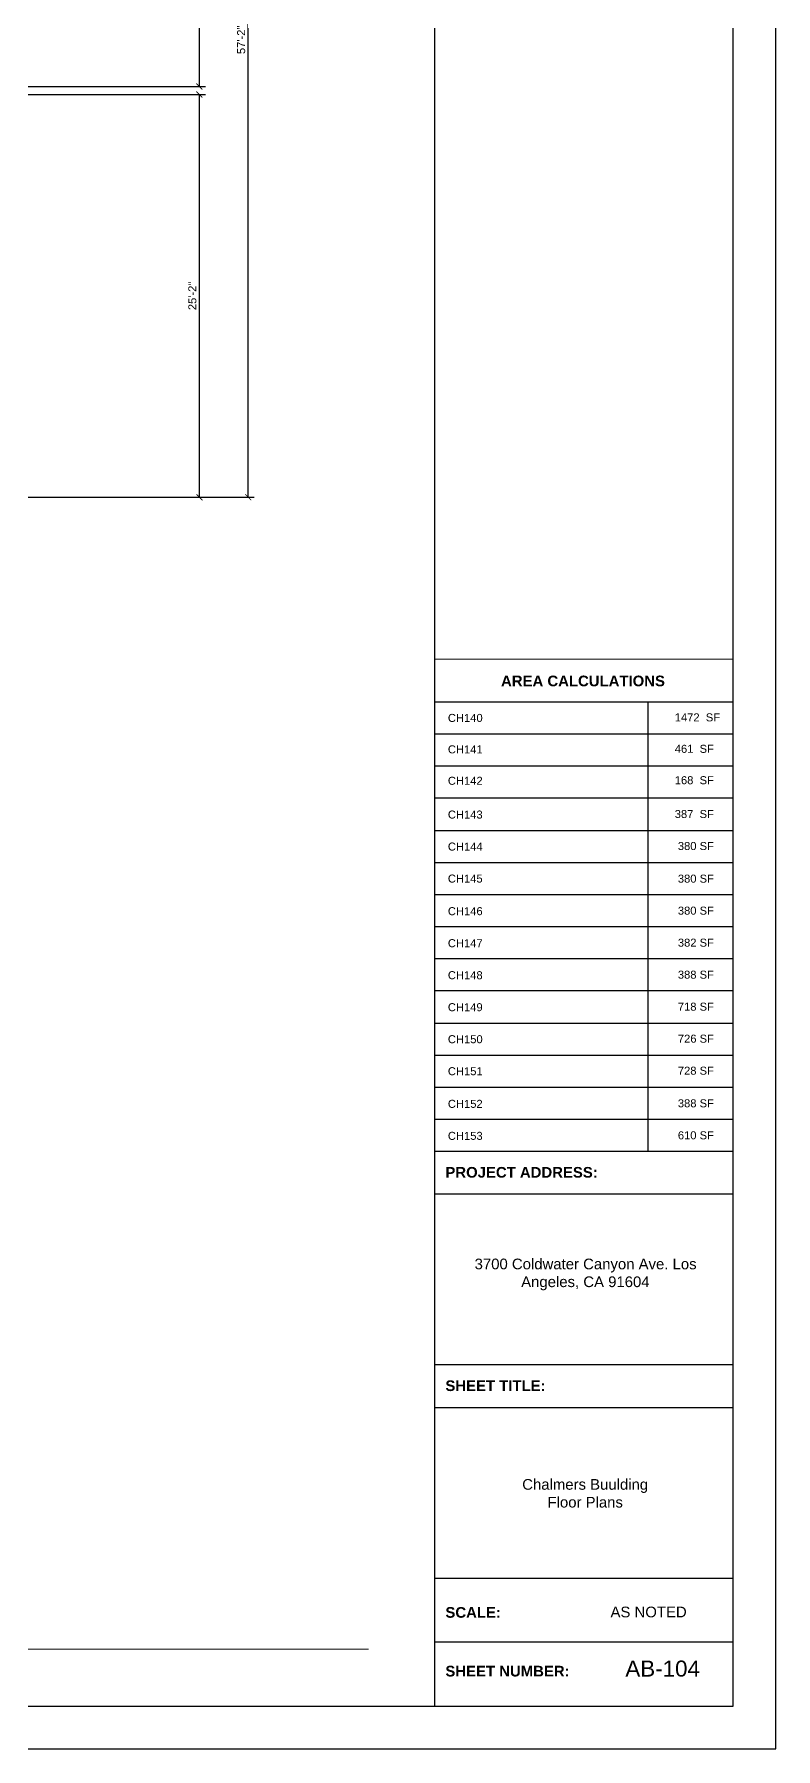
# Model space of a CAD drawing. Header units: inches. Extents: x -2078 to 106214, y -964 to 6385.
# Drawn here: x 27346 to 27902, y 2929 to 4214 of the extents above; entities that cross this region are included whole.
import ezdxf

# ---------------------------------------------------------------- set-up
doc = ezdxf.new("R2010")
doc.units = ezdxf.units.IN
doc.header["$MEASUREMENT"] = 0
for name, color, linetype, lineweight in [('A-ANNO', 2, 'Continuous', 5), ('A-ANNO-DIMS', 1, 'Continuous', 9), ('A-DETAIL-2', 20, 'Continuous', 25), ('A-DETAIL-3', 40, 'Continuous', 15)]:
    doc.layers.add(name, color=color, linetype=linetype, lineweight=lineweight)
doc.layers.add('A-TB', color=7, linetype='Continuous')
doc.styles.add('Arial_3', font='arial.ttf', dxfattribs={"height": 0.125})
doc.styles.add('Arial_4', font='arial.ttf', dxfattribs={"height": 3})
doc.styles.add('Arial_5', font='arial.ttf', dxfattribs={"height": 0.09375})
doc.styles.add('Arial_B_2', font='arialbd.ttf', dxfattribs={"height": 0.125})
doc.styles.add('JC', font='arial.ttf', dxfattribs={"height": 0.125})
doc.dimstyles.new('JC-DIMS', dxfattribs={"dimtxt": 0.125, "dimasz": 0.09375, "dimexe": 0.09375, "dimexo": 0.09375, "dimgap": 0.046875, "dimtad": 1, "dimdec": 1, "dimzin": 0, "dimdsep": 46, "dimlunit": 4, "dimtxsty": 'JC', "dimblk": 'ARCHTICK', "dimcen": 0.09, "dimclrd": 1, "dimclre": 1, "dimclrt": 256, "dimadec": 0, "dimazin": 0, "dimtfac": 1, "dimtdec": 1, "dimtofl": 0, "dimtmove": 1, "dimatfit": 3, "dimfxl": 1, "dimtolj": 1, "dimtzin": 0, "dimarcsym": 0})

# ---------------------------------------------------------------- blocks, each defined once
blk = doc.blocks.new('_ArchTick')
at = {"color": 0, "linetype": 'ByBlock', "const_width": 0.15}
blk.add_lwpolyline([(-0.5, -0.5), (0.5, 0.5)], dxfattribs=at)
blk = doc.blocks.new('*D771')
at = {"layer": 'A-ANNO-DIMS', "color": 1, "lineweight": -2, "transparency": 16777216}
for p, q in [((27137.8, 4169), (27474.2, 4169)), ((27469.7, 3867), (27469.7, 4169)), ((27126.8, 3867), (27474.2, 3867))]:
    blk.add_line(p, q, dxfattribs=at)
at = {"layer": 'Defpoints', "color": 0, "transparency": 16777216}
for p in [(27133.3, 4169), (27469.7, 4169), (27122.3, 3867)]:
    blk.add_point(p, dxfattribs=at)
at = {"layer": 'A-ANNO-DIMS', "color": 1, "lineweight": -2, "transparency": 16777216, "xscale": 4.5, "yscale": 4.5, "zscale": 4.5}
for p, rotation in [((27469.7, 4169), 90), ((27469.7, 3867), 270)]:
    blk.add_blockref('_ArchTick', p, dxfattribs=dict(at, rotation=rotation))
at = {"layer": 'A-ANNO-DIMS', "transparency": 16777216, "insert": (27464.4, 4018), "char_height": 6, "width": 0.487, "attachment_point": 5, "rotation": 90, "style": 'JC'}
blk.add_mtext('\\A1;25\'-2"', dxfattribs=at)
blk = doc.blocks.new('*D797')
at = {"layer": 'A-ANNO-DIMS', "color": 1, "lineweight": -2, "transparency": 16777216}
for p, q in [((27138.3, 4553), (27510.8, 4553)), ((27506.3, 3867), (27506.3, 4553)), ((27126.8, 3867), (27510.8, 3867))]:
    blk.add_line(p, q, dxfattribs=at)
at = {"layer": 'Defpoints', "color": 0, "transparency": 16777216}
for p in [(27133.8, 4553), (27506.3, 4553), (27122.3, 3867)]:
    blk.add_point(p, dxfattribs=at)
at = {"layer": 'A-ANNO-DIMS', "color": 1, "lineweight": -2, "transparency": 16777216, "xscale": 4.5, "yscale": 4.5, "zscale": 4.5}
for p, rotation in [((27506.3, 4553), 90), ((27506.3, 3867), 270)]:
    blk.add_blockref('_ArchTick', p, dxfattribs=dict(at, rotation=rotation))
at = {"layer": 'A-ANNO-DIMS', "transparency": 16777216, "insert": (27501, 4210), "char_height": 6, "width": 0.487, "attachment_point": 5, "rotation": 90, "style": 'JC'}
blk.add_mtext('\\A1;57\'-2"', dxfattribs=at)
blk = doc.blocks.new('*D799')
at = {"layer": 'A-ANNO-DIMS', "color": 1, "lineweight": -2, "transparency": 16777216}
for p, q in [((27088.6, 4308.4), (27474.2, 4308.4)), ((27469.7, 4175), (27469.7, 4308.4)), ((27090.3, 4175), (27474.2, 4175))]:
    blk.add_line(p, q, dxfattribs=at)
at = {"layer": 'Defpoints', "color": 0, "transparency": 16777216}
for p in [(27084.1, 4308.4), (27469.7, 4308.4), (27085.8, 4175)]:
    blk.add_point(p, dxfattribs=at)
at = {"layer": 'A-ANNO-DIMS', "color": 1, "lineweight": -2, "transparency": 16777216, "xscale": 4.5, "yscale": 4.5, "zscale": 4.5}
for p, rotation in [((27469.7, 4308.4), 90), ((27469.7, 4175), 270)]:
    blk.add_blockref('_ArchTick', p, dxfattribs=dict(at, rotation=rotation))
at = {"layer": 'A-ANNO-DIMS', "transparency": 16777216, "insert": (27460.4, 4241.7), "char_height": 6, "width": 0.749, "attachment_point": 5, "rotation": 90, "style": 'JC'}
blk.add_mtext('\\A1;11\'-1{\\H1x;\\S1/2;}"', dxfattribs=at)
blk = doc.blocks.new('JC_TB_48x36 - JC_TB_3624-1264225-Floor Plans')
at = {"layer": 'A-TB'}
for p, q in [((47.997, -11.988), (47.997, 24.012)), ((43.997, 23.512), (43.997, -11.488)), ((47.497, -11.488), (47.497, 23.512)), ((43.997, -4.988), (47.497, -4.988)), ((43.997, -5.488), (47.497, -5.488)), ((43.997, -7.488), (47.497, -7.488)), ((43.997, -7.988), (47.497, -7.988)), ((43.997, -9.988), (47.497, -9.988)), ((47.497, -10.738), (43.997, -10.738)), ((0.747, -11.488), (47.497, -11.488)), ((-0.003, -11.988), (47.997, -11.988))]:
    blk.add_line(p, q, dxfattribs=at)
at = {"layer": 'A-TB', "insert": (46.061, -10.323), "char_height": 0.125, "width": 1.08259, "attachment_point": 1, "style": 'Arial_3', "bg_fill": 2}
blk.add_mtext('AS NOTED', dxfattribs=at)
at = {"layer": 'A-TB', "char_height": 0.125, "attachment_point": 1, "style": 'Arial_B_2', "bg_fill": 2}
for s, insert, width in [('PROJECT ADDRESS:', (44.126, -5.172), 2.14941), ('SHEET TITLE:', (44.126, -7.672), 1.42031), ('SCALE:', (44.126, -10.328), 0.77959), ('SHEET NUMBER:', (44.126, -11.016), 1.76434)]:
    blk.add_mtext(s, dxfattribs=dict(at, insert=insert, width=width))

msp = doc.modelspace()

# ---------------------------------------------------------------- dimensions: what is measured, and where the dimension line sits
at = {"layer": 'A-ANNO-DIMS'}
for base, p1, p2, picture, middle in [((27506.297, 4553.021), (27122.316, 3867.021), (27133.759, 4553.021), '*D797', (27500.983, 4210.021)), ((27469.714, 4308.407), (27085.759, 4175.021), (27084.139, 4308.407), '*D799', (27460.439, 4241.714)), ((27469.714, 4169.021), (27122.316, 3867.021), (27133.316, 4169.021), '*D771', (27464.4, 4018.021))]:
    dim = msp.add_linear_dim(base=base, p1=p1, p2=p2, angle=90, dimstyle='JC-DIMS', dxfattribs=at)
    dim.commit()
    dim.dimension.update_dxf_attribs({"geometry": picture, "text_midpoint": middle})

# ---------------------------------------------------------------- next in the draw order: block references
at = {"layer": 'A-TB', "xscale": 64, "yscale": 64, "zscale": 64}
msp.add_blockref('JC_TB_48x36 - JC_TB_3624-1264225-Floor Plans', (24830.08, 3695.863), dxfattribs=at)

# ---------------------------------------------------------------- next in the draw order: linework, layer by layer
at = {"layer": 'A-ANNO', "lineweight": 9}
msp.add_line((24935.078, 3003.35), (27596.402, 3003.35), dxfattribs=at)
at = {"layer": 'A-DETAIL-2'}
for p, q in [((27645.88, 3713.574), (27869.88, 3713.574)), ((27645.88, 3713.574), (27869.88, 3713.574)), ((27805.88, 3713.574), (27805.88, 3376.663)), ((27645.88, 3689.574), (27869.88, 3689.574)), ((27645.88, 3665.574), (27869.88, 3665.574)), ((27645.88, 3641.574), (27869.88, 3641.574)), ((27645.88, 3617.119), (27869.88, 3617.119)), ((27645.88, 3593.119), (27869.88, 3593.119)), ((27645.88, 3569.119), (27869.88, 3569.119)), ((27645.88, 3545.119), (27869.88, 3545.119)), ((27645.88, 3521.119), (27869.88, 3521.119)), ((27645.88, 3497.119), (27869.88, 3497.119)), ((27645.88, 3472.663), (27869.88, 3472.663)), ((27645.88, 3448.663), (27869.88, 3448.663)), ((27645.88, 3424.663), (27869.88, 3424.663)), ((27645.88, 3400.663), (27869.88, 3400.663)), ((27645.88, 3376.663), (27869.88, 3376.663))]:
    msp.add_line(p, q, dxfattribs=at)
at = {"layer": 'A-DETAIL-3', "lineweight": 9}
for p, q in [((27869.88, 3745.574), (27645.88, 3745.574)), ((27645.88, 3745.574), (27645.88, 3376.663)), ((27869.88, 3376.663), (27869.88, 3745.574))]:
    msp.add_line(p, q, dxfattribs=at)

# ---------------------------------------------------------------- next in the draw order: texts
at = {"layer": 'A-ANNO', "lineweight": 50, "insert": (27695.882, 3733.292), "char_height": 8, "width": 145.844, "attachment_point": 1, "style": 'Arial_B_2'}
msp.add_mtext('AREA CALCULATIONS', dxfattribs=at)
at = {"layer": 'A-ANNO', "char_height": 6, "attachment_point": 1, "style": 'Arial_5'}
for s, insert, width in [('CH140', (27655.998, 3704.569), 139.582), ('1472  SF', (27826.147, 3704.98), 47.066), ('CH141', (27655.998, 3680.989), 139.582), ('461  SF', (27826.147, 3681.4), 47.066), ('CH142', (27655.998, 3657.45), 139.582), ('168  SF', (27826.147, 3657.861), 47.066), ('CH143', (27655.998, 3632.113), 139.582), ('387  SF', (27826.147, 3632.524), 47.066), ('CH144', (27655.998, 3608.113), 139.582), ('380 SF', (27828.481, 3608.524), 44.238), ('CH145', (27655.998, 3584.113), 139.582), ('380 SF', (27828.481, 3584.068), 44.238), ('CH146', (27655.998, 3559.657), 139.582), ('380 SF', (27828.481, 3560.068), 44.238), ('CH147', (27655.998, 3535.657), 139.582), ('382 SF', (27828.481, 3536.068), 44.238), ('CH148', (27655.998, 3511.657), 139.582), ('388 SF', (27828.481, 3512.068), 44.238), ('CH149', (27655.998, 3487.657), 139.582), ('718 SF', (27828.481, 3488.068), 44.238), ('CH150', (27655.998, 3463.657), 139.582), ('726 SF', (27828.481, 3464.068), 44.238), ('CH151', (27655.998, 3439.657), 139.582), ('728 SF', (27828.481, 3440.068), 44.238), ('CH152', (27655.998, 3415.202), 139.582), ('388 SF', (27828.481, 3415.613), 44.238), ('CH153', (27655.998, 3391.202), 139.582), ('610 SF', (27828.481, 3391.613), 44.238)]:
    msp.add_mtext(s, dxfattribs=dict(at, insert=insert, width=width))
at = {"layer": 'A-TB', "attachment_point": 1, "bg_fill": 2}
for s, insert, char_height, width, style in [('\\pi4.76755;3700 Coldwater Canyon Ave. Los \\P\\pi39.68433;Angeles, CA 91604', (27671.298, 3296.136), 8, 175.134, 'Arial_3'), ('\\pi8.33853;Chalmers Buulding\\P\\pi27.30988;Floor Plans', (27703.43, 3130.851), 8, 109.79576, 'Arial_3'), ('AB-104', (27789.12, 2994.751), 12, 67.872, 'Arial_4')]:
    msp.add_mtext(s, dxfattribs=dict(at, insert=insert, char_height=char_height, width=width, style=style))

doc.saveas('drawing.dxf')
